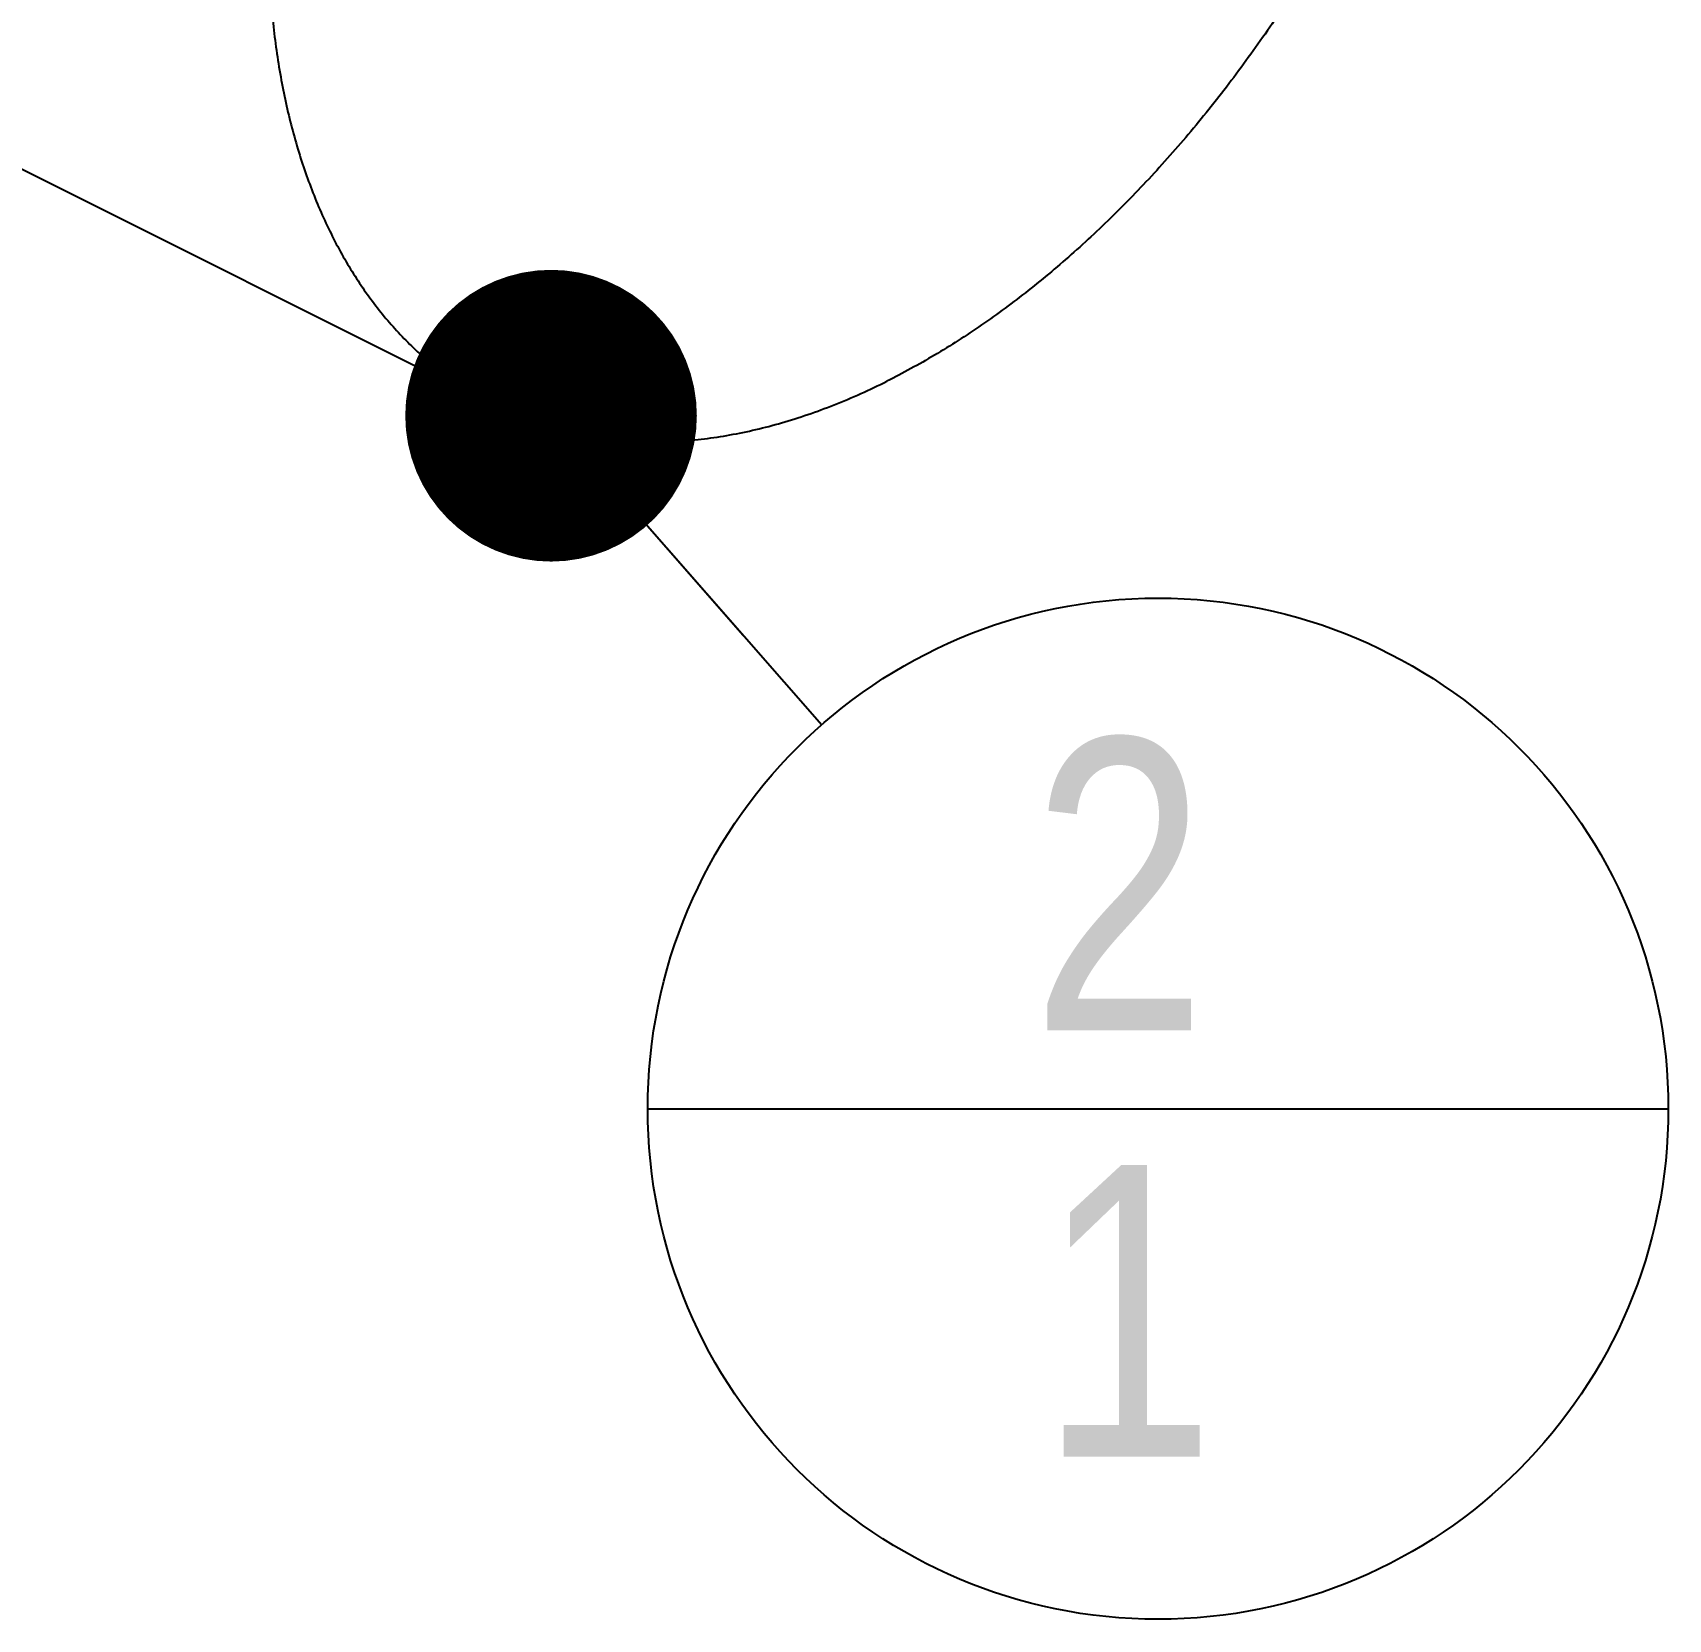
# Model space of a CAD drawing. Header units: millimetres. Extents: x 0 to 210, y 0 to 297.
# Drawn here: x 122.18 to 141.81, y 97 to 116.03 of the extents above; entities that cross this region are included whole.
import ezdxf

# ---------------------------------------------------------------- set-up
doc = ezdxf.new("R2010")
doc.units = ezdxf.units.MM
doc.header["$LTSCALE"] = 19.36
doc.layers.get('0').update_dxf_attribs({"linetype": 'CONTINUOUS'})
doc.layers.add('02___PRT_ALL_AXES', color=7, linetype='CONTINUOUS')
doc.styles.get("Standard").update_dxf_attribs({"font": 'txt', "width": 0.85})
doc.styles.add('TEXTSTYLE_5', font='txt', dxfattribs={"width": 0.7})
doc.dimstyles.get("Standard").update_dxf_attribs({"dimtxt": 3.5, "dimasz": 3.5, "dimexe": 1.5, "dimexo": 1, "dimtad": 1, "dimdec": 3, "dimtxsty": 'STANDARD', "dimblk": 'OPEN', "dimblk1": 'OPEN', "dimblk2": 'OPEN', "dimcen": 0.09, "dimadec": 3, "dimazin": 2, "dimtol": 1, "dimtp": 0.001, "dimtm": 0.001, "dimtfac": 1, "dimtdec": 3, "dimtofl": 0, "dimtmove": 0, "dimatfit": 3, "dimldrblk": 'OPEN', "dimfxl": 1, "dimtolj": 1, "dimarcsym": 0})

# ---------------------------------------------------------------- blocks, each defined once
blk = doc.blocks.new('_OPEN')
at = {"color": 0, "linetype": 'BYBLOCK'}
for p, q in [((0, 0), (-1, 0.2143)), ((-1, -0.2143), (0, 0)), ((-1, 0), (0, 0))]:
    blk.add_line(p, q, dxfattribs=at)
blk = doc.blocks.new('BOM BALLOON 2_BL3', base_point=(135.682, 103.123))
at = {"color": 2, "linetype": 'CONTINUOUS'}
blk.add_line((129.557, 103.123), (141.807, 103.123), dxfattribs=at)
blk.add_circle((135.682, 103.123), 6.125, dxfattribs=at)
at = {"color": 2, "linetype": 'CONTINUOUS', "style": 'TEXTSTYLE_5', "width": 0.808594}
for s, p in [('2', (134.162, 104.062)), ('1', (134.262, 98.948))]:
    blk.add_text(s, height=3.5, dxfattribs=at).set_placement(p)

msp = doc.modelspace()

# ---------------------------------------------------------------- linework, layer by layer
at = {"layer": '02___PRT_ALL_AXES', "color": 7, "linetype": 'CONTINUOUS'}
msp.add_line((119.248, 115.796), (127.733, 111.553), dxfattribs=at)
for points, knots in [([(137.124, 130.336), (137.198, 130.299), (137.343, 130.221), (137.553, 130.09), (137.756, 129.945), (137.951, 129.787), (138.138, 129.616), (138.316, 129.432), (138.485, 129.236), (138.646, 129.028), (138.797, 128.807), (138.988, 128.495), (139.203, 128.076), (139.417, 127.536), (139.591, 126.957), (139.722, 126.343), (139.81, 125.697), (139.854, 125.024), (139.856, 124.327), (139.813, 123.61), (139.727, 122.878), (139.598, 122.134), (139.428, 121.383), (139.216, 120.63), (138.964, 119.878), (138.674, 119.133), (138.347, 118.399), (137.986, 117.679), (137.591, 116.979), (137.167, 116.302), (136.715, 115.652), (136.237, 115.033), (135.738, 114.449), (135.218, 113.903), (134.683, 113.398), (134.134, 112.938), (133.575, 112.524), (133.009, 112.16), (132.622, 111.948), (132.429, 111.851)], [0, 0, 0, 0, 0.011174, 0.022376, 0.033632, 0.044969, 0.056411, 0.067984, 0.079709, 0.091607, 0.103696, 0.115994, 0.141266, 0.167524, 0.194828, 0.223212, 0.252679, 0.283209, 0.314758, 0.347267, 0.380658, 0.414838, 0.449706, 0.485147, 0.521042, 0.557262, 0.593678, 0.630155, 0.666559, 0.702758, 0.73862, 0.774019, 0.808834, 0.842954, 0.876276, 0.908709, 0.940177, 0.970621, 1, 1, 1, 1]), ([(132.429, 130.038), (132.235, 129.941), (131.848, 129.729), (131.283, 129.365), (130.724, 128.951), (130.175, 128.491), (129.639, 127.986), (129.12, 127.44), (128.62, 126.856), (128.142, 126.237), (127.69, 125.588), (127.266, 124.91), (126.872, 124.21), (126.51, 123.49), (126.183, 122.756), (125.893, 122.011), (125.641, 121.259), (125.43, 120.506), (125.259, 119.755), (125.13, 119.012), (125.044, 118.279), (125.002, 117.562), (125.003, 116.865), (125.047, 116.192), (125.136, 115.547), (125.267, 114.933), (125.44, 114.354), (125.655, 113.813), (125.869, 113.394), (126.06, 113.082), (126.211, 112.862), (126.372, 112.653), (126.541, 112.457), (126.72, 112.273), (126.906, 112.102), (127.101, 111.944), (127.304, 111.799), (127.514, 111.668), (127.659, 111.59), (127.733, 111.553)], [0, 0, 0, 0, 0.029379, 0.059823, 0.091291, 0.123724, 0.157046, 0.191166, 0.225981, 0.26138, 0.297242, 0.333441, 0.369845, 0.406322, 0.442738, 0.478958, 0.514853, 0.550294, 0.585162, 0.619342, 0.652733, 0.685242, 0.716791, 0.747321, 0.776788, 0.805172, 0.832476, 0.858734, 0.884006, 0.896304, 0.908393, 0.920291, 0.932016, 0.943589, 0.955031, 0.966368, 0.977624, 0.988826, 1, 1, 1, 1]), ([(127.733, 111.553), (127.815, 111.512), (127.982, 111.436), (128.241, 111.338), (128.508, 111.259), (128.782, 111.197), (129.062, 111.153), (129.349, 111.128), (129.641, 111.12), (129.938, 111.13), (130.24, 111.158), (130.652, 111.22), (131.067, 111.318), (131.481, 111.449), (131.907, 111.606), (132.221, 111.748), (132.429, 111.851)], [0, 0, 0, 0, 0.056407, 0.112986, 0.169904, 0.227327, 0.285408, 0.344293, 0.404117, 0.465, 0.527049, 0.590357, 0.721008, 0.788509, 0.8575, 1, 1, 1, 1])]:
    msp.add_open_spline(points, degree=3, knots=knots, dxfattribs=at)

# ---------------------------------------------------------------- block references
at = {"color": 2, "linetype": 'CONTINUOUS'}
msp.add_blockref('BOM BALLOON 2_BL3', (135.682, 103.123), dxfattribs=at)

# ---------------------------------------------------------------- leaders
msp.add_leader([(128.397, 111.437), (131.645, 107.729)], dimstyle='STANDARD', override={"dimtad": 0, "dimldrblk": 'DOT'}, dxfattribs=at)

doc.saveas('drawing.dxf')
